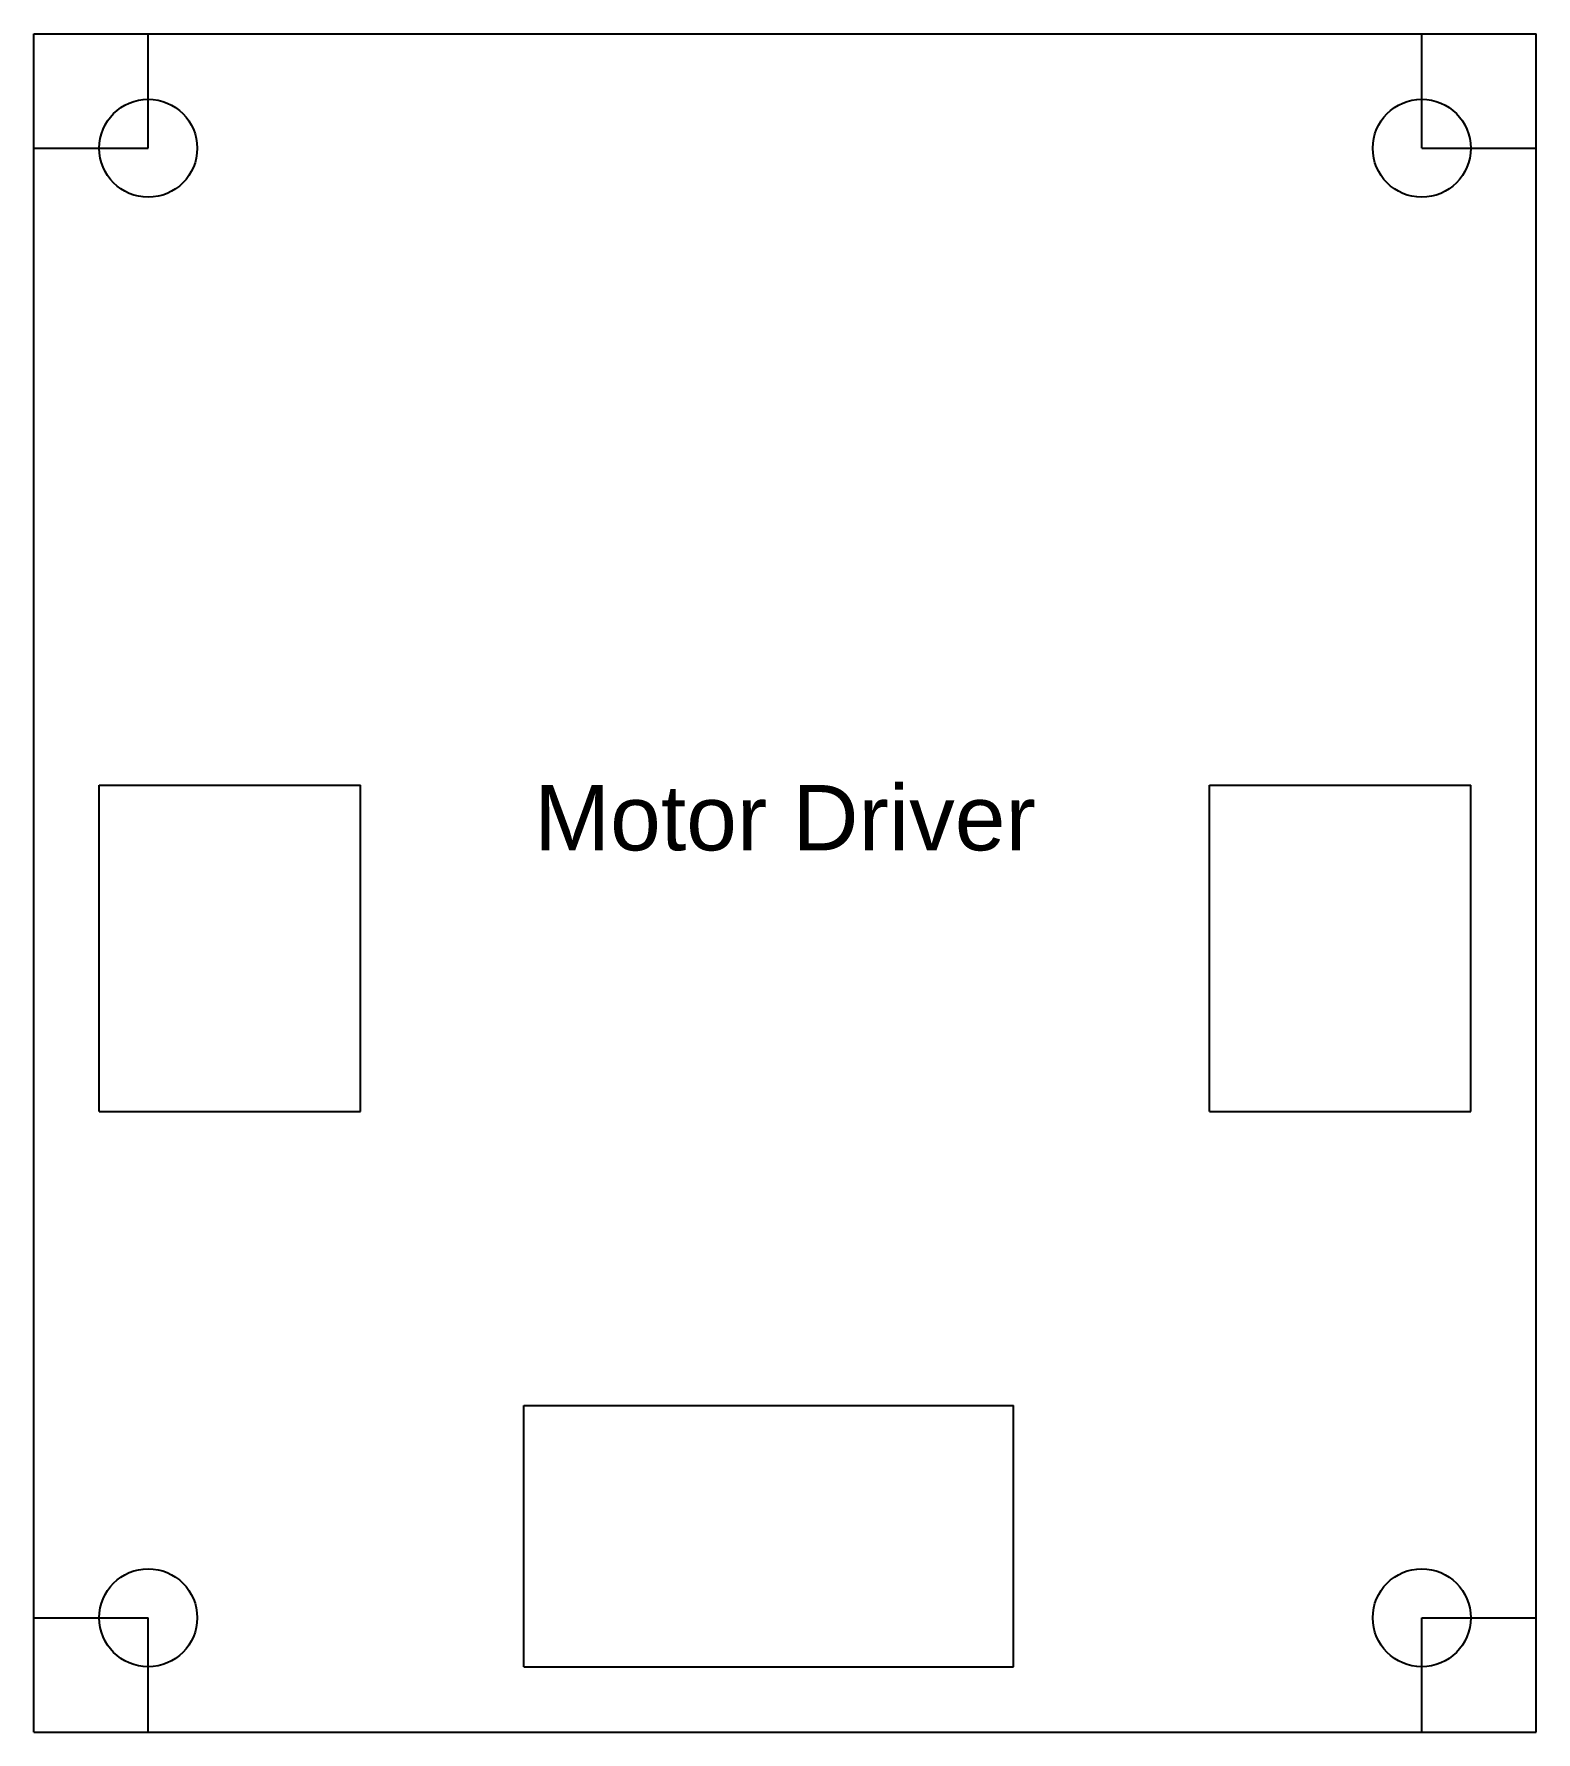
# Model space of a CAD drawing. Header units: millimetres. Extents: x 40 to 86, y 48 to 100.
import ezdxf
from ezdxf.enums import TextEntityAlignment as Align

# ---------------------------------------------------------------- set-up
doc = ezdxf.new("R2010")
doc.units = ezdxf.units.MM
doc.layers.get('0').update_dxf_attribs({"lineweight": 25, "true_color": 0x000000})
doc.styles.add('textstyle0', font='')
doc.styles.get('textstyle0').set_extended_font_data('Arial')

# ---------------------------------------------------------------- blocks, each defined once
blk = doc.blocks.new('motor driver')
for p, q in [((0, 0), (46, 0)), ((0, -52), (0, 0)), ((0, 0), (3.5, 0)), ((0, -3.5), (0, 0)), ((3.5, -3.5), (3.5, 0)), ((42.5, 0), (46, 0)), ((42.5, -3.5), (42.5, 0)), ((46, -52), (46, 0)), ((46, -3.5), (46, 0)), ((0, -3.5), (3.5, -3.5)), ((42.5, -3.5), (46, -3.5)), ((2, -23), (10, -23)), ((2, -33), (2, -23)), ((10, -33), (10, -23)), ((36, -22.999), (44, -22.999)), ((36, -32.999), (36, -22.999)), ((44, -32.999), (44, -22.999)), ((2, -33), (10, -33)), ((36, -32.999), (44, -32.999)), ((14.998, -42), (29.998, -42)), ((14.998, -50), (14.998, -42)), ((29.998, -50), (29.998, -42)), ((0, -48.5), (3.5, -48.5)), ((0, -52), (0, -48.5)), ((3.5, -52), (3.5, -48.5)), ((42.5, -48.5), (46, -48.5)), ((42.5, -52), (42.5, -48.5)), ((46, -52), (46, -48.5)), ((14.998, -50), (29.998, -50)), ((0, -52), (46, -52)), ((0, -52), (3.5, -52)), ((42.5, -52), (46, -52))]:
    blk.add_line(p, q)
for centre in [(3.5, -3.5), (42.5, -3.5), (3.5, -48.5), (42.5, -48.5)]:
    blk.add_circle(centre, 1.5)
at = {"style": 'textstyle0'}
blk.add_text('Motor Driver', height=2, dxfattribs=at).set_placement((23, -24), align=Align.MIDDLE_CENTER)

msp = doc.modelspace()

# ---------------------------------------------------------------- block references
msp.add_blockref('motor driver', (40, 100))

doc.saveas('drawing.dxf')
